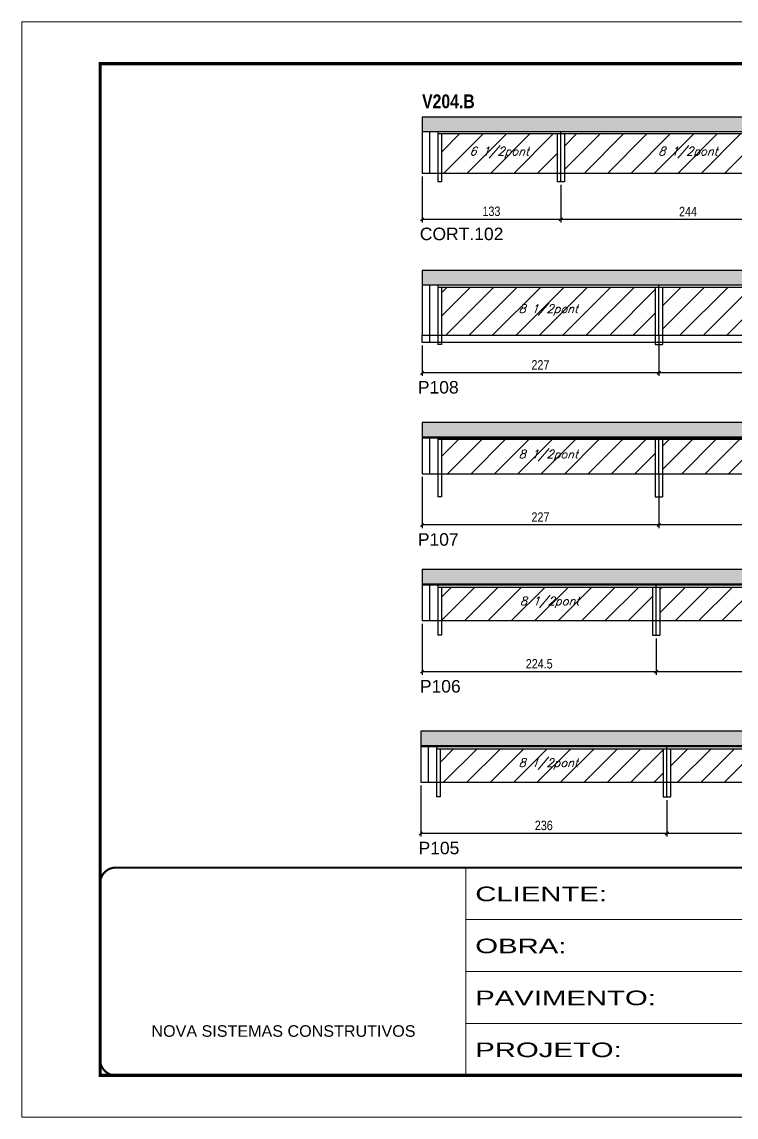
# Model space of a CAD drawing. Extents: x 2603 to 22413, y 1253 to 30260.
# Drawn here: x 2603 to 3288, y 26522 to 27572 of the extents above; entities that cross this region are included whole.
import ezdxf

# ---------------------------------------------------------------- set-up
doc = ezdxf.new("R2010")
doc.units = 0
doc.linetypes.add('CONTINUO', pattern=[0])
doc.linetypes.add('DASHED', pattern=[0.75, 0.5, -0.25])
for name, color, linetype in [('5', 5, 'Continuous'), ('COTA', 241, 'Continuous'), ('NOMENCLATURA', 7, 'Continuous'), ('Painéis', 200, 'Continuous'), ('SARR_2.2x7', 40, 'Continuous'), ('SARR_3.5x7', 81, 'Continuous'), ('texto', 7, 'Continuous')]:
    doc.layers.add(name, color=color, linetype=linetype)
for name, color, linetype, lineweight in [('Folhas', 255, 'Continuous', 9), ('Hachura', 251, 'Continuous', 9), ('SARRAFO DE PRESSAO', 251, 'DASHED', 9)]:
    doc.layers.add(name, color=color, linetype=linetype, lineweight=lineweight)
doc.styles.add('ARIAL', font='arial.ttf')
doc.styles.add('COTA TECNICA-50', font='techl___.ttf', dxfattribs={"height": 9})
doc.styles.add('Romans', font='romans.shx')
doc.styles.get("Standard").update_dxf_attribs({"font": 'arial.ttf'})
doc.styles.add('TECNICA', font='techb___.ttf', dxfattribs={"height": 10})
doc.styles.add('Tecnologia', font='')
doc.styles.get('Tecnologia').set_extended_font_data('Forgotten Futurist')
doc.dimstyles.new('COTA PAINEL-50', dxfattribs={"dimtxt": 9, "dimasz": 3, "dimexe": 3, "dimexo": 3, "dimgap": 3, "dimtad": 1, "dimdec": 1, "dimzin": 12, "dimdsep": 46, "dimtxsty": 'COTA TECNICA-50', "dimblk1": 'OBLIQUE', "dimblk2": 'OBLIQUE', "dimsah": 1, "dimcen": 0.9, "dimclrd": 4, "dimclre": 4, "dimclrt": 240, "dimadec": 1, "dimazin": 3, "dimtfac": 1, "dimtdec": 1, "dimtmove": 0, "dimatfit": 3, "dimfxl": 1, "dimtolj": 1, "dimtzin": 12, "dimarcsym": 0})

# ---------------------------------------------------------------- blocks, each defined once
blk = doc.blocks.new('9999999999')
at = {"color": 30, "linetype": 'CONTINUO'}
for p, q in [((98564.6, 34230.2), (98564.6, 34429.4)), ((98564.6, 34379.6), (99584, 34379.6)), ((98564.6, 34329.8), (99488, 34329.8)), ((98564.6, 34280), (99488, 34280))]:
    blk.add_line(p, q, dxfattribs=at)
at = {"color": 30, "linetype": 'CONTINUO', "const_width": 2}
blk.add_lwpolyline([(99584, 34230.2), (99584, 34414.4, 0.414214), (99569, 34429.4), (98229, 34429.4, 0.414214), (98214, 34414.4), (98214, 34245.2, 0.414214), (98229, 34230.2), (99584, 34230.2)], format="xyb", dxfattribs=at)
at = {"layer": 'Folhas'}
blk.add_lwpolyline([(98139, 34190.2), (99624, 34190.2), (99624, 35240.2), (98139, 35240.2)], close=True, dxfattribs=at)
at = {"layer": 'Folhas', "color": 30, "const_width": 3}
blk.add_lwpolyline([(98214, 34230.2), (99584, 34230.2), (99584, 35200.2), (98214, 35200.2)], close=True, dxfattribs=at)
at = {"color": 7, "linetype": 'Continuous', "ltscale": 5, "style": 'ARIAL'}
blk.add_text('NOVA SISTEMAS CONSTRUTIVOS', height=11.059, dxfattribs=at).set_placement((98263.2, 34267.2))
at = {"layer": 'Folhas', "color": 7, "style": 'Tecnologia', "width": 1.5}
for s, p in [('CLIENTE:', (98573.7, 34397.2)), ('OBRA:', (98573.7, 34347.3)), ('PAVIMENTO:', (98573.7, 34297.5)), ('PROJETO:', (98573.7, 34247.7))]:
    blk.add_text(s, height=14, dxfattribs=at).set_placement(p)
blk = doc.blocks.new('_Oblique')
at = {"color": 0, "linetype": 'ByBlock', "lineweight": -2}
blk.add_line((-0.5, -0.5), (0.5, 0.5), dxfattribs=at)
blk = doc.blocks.new('*D577')
at = {"layer": 'COTA', "color": 4, "linetype": 'ByBlock', "lineweight": -2, "transparency": 16777216}
for p, q in [((3119.7, 27415.8), (3119.7, 27379.7)), ((3363.7, 27415.8), (3363.7, 27379.7)), ((3363.7, 27382.7), (3119.7, 27382.7))]:
    blk.add_line(p, q, dxfattribs=at)
at = {"layer": 'Defpoints', "color": 0, "linetype": 'ByBlock', "transparency": 16777216}
for p in [(3119.7, 27418.8), (3363.7, 27418.8), (3119.7, 27382.7)]:
    blk.add_point(p, dxfattribs=at)
at = {"layer": 'COTA', "color": 4, "linetype": 'ByBlock', "lineweight": -2, "transparency": 16777216, "xscale": 3, "yscale": 3, "zscale": 3, "rotation": 180}
blk.add_blockref('_Oblique', (3119.7, 27382.7), dxfattribs=at)
at = {"layer": 'COTA', "color": 4, "linetype": 'ByBlock', "lineweight": -2, "transparency": 16777216, "xscale": 3, "yscale": 3, "zscale": 3}
blk.add_blockref('_Oblique', (3363.7, 27382.7), dxfattribs=at)
at = {"layer": 'COTA', "color": 240, "linetype": 'ByBlock', "transparency": 16777216, "insert": (3241.7, 27390.2), "char_height": 9, "attachment_point": 5, "style": 'COTA TECNICA-50'}
blk.add_mtext('\\A1;244', dxfattribs=at)
blk = doc.blocks.new('*D2987')
at = {"layer": 'COTA', "color": 4, "linetype": 'ByBlock', "lineweight": -2, "transparency": 16777216}
for p, q in [((2986.7, 27423.8), (2986.7, 27379.7)), ((3119.7, 27415.8), (3119.7, 27379.7)), ((3119.7, 27382.7), (2986.7, 27382.7))]:
    blk.add_line(p, q, dxfattribs=at)
at = {"layer": 'Defpoints', "color": 0, "linetype": 'ByBlock', "transparency": 16777216}
for p in [(2986.7, 27426.8), (3119.7, 27418.8), (2986.7, 27382.7)]:
    blk.add_point(p, dxfattribs=at)
at = {"layer": 'COTA', "color": 4, "linetype": 'ByBlock', "lineweight": -2, "transparency": 16777216, "xscale": 3, "yscale": 3, "zscale": 3, "rotation": 180}
blk.add_blockref('_Oblique', (2986.7, 27382.7), dxfattribs=at)
at = {"layer": 'COTA', "color": 4, "linetype": 'ByBlock', "lineweight": -2, "transparency": 16777216, "xscale": 3, "yscale": 3, "zscale": 3}
blk.add_blockref('_Oblique', (3119.7, 27382.7), dxfattribs=at)
at = {"layer": 'COTA', "color": 240, "linetype": 'ByBlock', "transparency": 16777216, "insert": (3053.2, 27390.4), "char_height": 9, "attachment_point": 5, "style": 'COTA TECNICA-50'}
blk.add_mtext('\\A1;133', dxfattribs=at)
blk = doc.blocks.new('*D578')
at = {"layer": 'COTA', "color": 4, "linetype": 'ByBlock', "lineweight": -2, "transparency": 16777216}
for p, q in [((3213.7, 27268.7), (3213.7, 27232.6)), ((3457.7, 27268.7), (3457.7, 27232.6)), ((3457.7, 27235.6), (3213.7, 27235.6))]:
    blk.add_line(p, q, dxfattribs=at)
at = {"layer": 'Defpoints', "color": 0, "linetype": 'ByBlock', "transparency": 16777216}
for p in [(3213.7, 27271.7), (3457.7, 27271.7), (3213.7, 27235.6)]:
    blk.add_point(p, dxfattribs=at)
at = {"layer": 'COTA', "color": 4, "linetype": 'ByBlock', "lineweight": -2, "transparency": 16777216, "xscale": 3, "yscale": 3, "zscale": 3, "rotation": 180}
blk.add_blockref('_Oblique', (3213.7, 27235.6), dxfattribs=at)
at = {"layer": 'COTA', "color": 4, "linetype": 'ByBlock', "lineweight": -2, "transparency": 16777216, "xscale": 3, "yscale": 3, "zscale": 3}
blk.add_blockref('_Oblique', (3457.7, 27235.6), dxfattribs=at)
at = {"layer": 'COTA', "color": 240, "linetype": 'ByBlock', "transparency": 16777216, "insert": (3335.7, 27243.2), "char_height": 9, "attachment_point": 5, "style": 'COTA TECNICA-50'}
blk.add_mtext('\\A1;244', dxfattribs=at)
blk = doc.blocks.new('*D2992')
at = {"layer": 'COTA', "color": 4, "linetype": 'ByBlock', "lineweight": -2, "transparency": 16777216}
for p, q in [((3213.7, 27268.7), (3213.7, 27232.6)), ((2986.7, 27261.7), (2986.7, 27232.6)), ((3213.7, 27235.6), (2986.7, 27235.6))]:
    blk.add_line(p, q, dxfattribs=at)
at = {"layer": 'Defpoints', "color": 0, "linetype": 'ByBlock', "transparency": 16777216}
for p in [(3213.7, 27271.7), (2986.7, 27264.7), (2986.7, 27235.6)]:
    blk.add_point(p, dxfattribs=at)
at = {"layer": 'COTA', "color": 4, "linetype": 'ByBlock', "lineweight": -2, "transparency": 16777216, "xscale": 3, "yscale": 3, "zscale": 3, "rotation": 180}
blk.add_blockref('_Oblique', (2986.7, 27235.6), dxfattribs=at)
at = {"layer": 'COTA', "color": 4, "linetype": 'ByBlock', "lineweight": -2, "transparency": 16777216, "xscale": 3, "yscale": 3, "zscale": 3}
blk.add_blockref('_Oblique', (3213.7, 27235.6), dxfattribs=at)
at = {"layer": 'COTA', "color": 240, "linetype": 'ByBlock', "transparency": 16777216, "insert": (3100.2, 27243.2), "char_height": 9, "attachment_point": 5, "style": 'COTA TECNICA-50'}
blk.add_mtext('\\A1;227', dxfattribs=at)
blk = doc.blocks.new('*D579')
at = {"layer": 'COTA', "color": 4, "linetype": 'ByBlock', "lineweight": -2, "transparency": 16777216}
for p, q in [((3211.2, 26981), (3211.2, 26946)), ((3455.2, 26981), (3455.2, 26946)), ((3455.2, 26949), (3211.2, 26949))]:
    blk.add_line(p, q, dxfattribs=at)
at = {"layer": 'Defpoints', "color": 0, "linetype": 'ByBlock', "transparency": 16777216}
for p in [(3211.2, 26984), (3455.2, 26984), (3211.2, 26949)]:
    blk.add_point(p, dxfattribs=at)
at = {"layer": 'COTA', "color": 4, "linetype": 'ByBlock', "lineweight": -2, "transparency": 16777216, "xscale": 3, "yscale": 3, "zscale": 3, "rotation": 180}
blk.add_blockref('_Oblique', (3211.2, 26949), dxfattribs=at)
at = {"layer": 'COTA', "color": 4, "linetype": 'ByBlock', "lineweight": -2, "transparency": 16777216, "xscale": 3, "yscale": 3, "zscale": 3}
blk.add_blockref('_Oblique', (3455.2, 26949), dxfattribs=at)
at = {"layer": 'COTA', "color": 240, "linetype": 'ByBlock', "transparency": 16777216, "insert": (3333.2, 26956.5), "char_height": 9, "attachment_point": 5, "style": 'COTA TECNICA-50'}
blk.add_mtext('\\A1;244', dxfattribs=at)
blk = doc.blocks.new('*D2997')
at = {"layer": 'COTA', "color": 4, "linetype": 'ByBlock', "lineweight": -2, "transparency": 16777216}
for p, q in [((2986.7, 26995), (2986.7, 26946)), ((3211.2, 26981), (3211.2, 26946)), ((3211.2, 26949), (2986.7, 26949))]:
    blk.add_line(p, q, dxfattribs=at)
at = {"layer": 'Defpoints', "color": 0, "linetype": 'ByBlock', "transparency": 16777216}
for p in [(2986.7, 26998), (3211.2, 26984), (2986.7, 26949)]:
    blk.add_point(p, dxfattribs=at)
at = {"layer": 'COTA', "color": 4, "linetype": 'ByBlock', "lineweight": -2, "transparency": 16777216, "xscale": 3, "yscale": 3, "zscale": 3, "rotation": 180}
blk.add_blockref('_Oblique', (2986.7, 26949), dxfattribs=at)
at = {"layer": 'COTA', "color": 4, "linetype": 'ByBlock', "lineweight": -2, "transparency": 16777216, "xscale": 3, "yscale": 3, "zscale": 3}
blk.add_blockref('_Oblique', (3211.2, 26949), dxfattribs=at)
at = {"layer": 'COTA', "color": 240, "linetype": 'ByBlock', "transparency": 16777216, "insert": (3099, 26956.6), "char_height": 9, "attachment_point": 5, "style": 'COTA TECNICA-50'}
blk.add_mtext('\\A1;224.5', dxfattribs=at)
blk = doc.blocks.new('*D611')
at = {"layer": 'COTA', "color": 4, "linetype": 'ByBlock', "lineweight": -2, "transparency": 16777216}
for p, q in [((3213.7, 27135.8), (3213.7, 27086.7)), ((3457.7, 27135.8), (3457.7, 27086.7)), ((3457.7, 27089.7), (3213.7, 27089.7))]:
    blk.add_line(p, q, dxfattribs=at)
at = {"layer": 'Defpoints', "color": 0, "linetype": 'ByBlock', "transparency": 16777216}
for p in [(3213.7, 27138.8), (3457.7, 27138.8), (3213.7, 27089.7)]:
    blk.add_point(p, dxfattribs=at)
at = {"layer": 'COTA', "color": 4, "linetype": 'ByBlock', "lineweight": -2, "transparency": 16777216, "xscale": 3, "yscale": 3, "zscale": 3, "rotation": 180}
blk.add_blockref('_Oblique', (3213.7, 27089.7), dxfattribs=at)
at = {"layer": 'COTA', "color": 4, "linetype": 'ByBlock', "lineweight": -2, "transparency": 16777216, "xscale": 3, "yscale": 3, "zscale": 3}
blk.add_blockref('_Oblique', (3457.7, 27089.7), dxfattribs=at)
at = {"layer": 'COTA', "color": 240, "linetype": 'ByBlock', "transparency": 16777216, "insert": (3335.7, 27097.3), "char_height": 9, "attachment_point": 5, "style": 'COTA TECNICA-50'}
blk.add_mtext('\\A1;244', dxfattribs=at)
blk = doc.blocks.new('*D3054')
at = {"layer": 'COTA', "color": 4, "linetype": 'ByBlock', "lineweight": -2, "transparency": 16777216}
for p, q in [((2986.7, 27135.8), (2986.7, 27086.7)), ((3213.7, 27135.8), (3213.7, 27086.7)), ((3213.7, 27089.7), (2986.7, 27089.7))]:
    blk.add_line(p, q, dxfattribs=at)
at = {"layer": 'Defpoints', "color": 0, "linetype": 'ByBlock', "transparency": 16777216}
for p in [(2986.7, 27138.8), (3213.7, 27138.8), (2986.7, 27089.7)]:
    blk.add_point(p, dxfattribs=at)
at = {"layer": 'COTA', "color": 4, "linetype": 'ByBlock', "lineweight": -2, "transparency": 16777216, "xscale": 3, "yscale": 3, "zscale": 3, "rotation": 180}
blk.add_blockref('_Oblique', (2986.7, 27089.7), dxfattribs=at)
at = {"layer": 'COTA', "color": 4, "linetype": 'ByBlock', "lineweight": -2, "transparency": 16777216, "xscale": 3, "yscale": 3, "zscale": 3}
blk.add_blockref('_Oblique', (3213.7, 27089.7), dxfattribs=at)
at = {"layer": 'COTA', "color": 240, "linetype": 'ByBlock', "transparency": 16777216, "insert": (3100.2, 27097.3), "char_height": 9, "attachment_point": 5, "style": 'COTA TECNICA-50'}
blk.add_mtext('\\A1;227', dxfattribs=at)
blk = doc.blocks.new('*D568')
at = {"layer": 'COTA', "color": 4, "linetype": 'ByBlock', "lineweight": -2, "transparency": 16777216}
for p, q in [((3221.4, 26826), (3221.4, 26790.9)), ((3465.4, 26826), (3465.4, 26790.9)), ((3465.4, 26793.9), (3221.4, 26793.9))]:
    blk.add_line(p, q, dxfattribs=at)
at = {"layer": 'Defpoints', "color": 0, "linetype": 'ByBlock', "transparency": 16777216}
for p in [(3221.4, 26829), (3465.4, 26829), (3221.4, 26793.9)]:
    blk.add_point(p, dxfattribs=at)
at = {"layer": 'COTA', "color": 4, "linetype": 'ByBlock', "lineweight": -2, "transparency": 16777216, "xscale": 3, "yscale": 3, "zscale": 3, "rotation": 180}
blk.add_blockref('_Oblique', (3221.4, 26793.9), dxfattribs=at)
at = {"layer": 'COTA', "color": 4, "linetype": 'ByBlock', "lineweight": -2, "transparency": 16777216, "xscale": 3, "yscale": 3, "zscale": 3}
blk.add_blockref('_Oblique', (3465.4, 26793.9), dxfattribs=at)
at = {"layer": 'COTA', "color": 240, "linetype": 'ByBlock', "transparency": 16777216, "insert": (3343.4, 26801.5), "char_height": 9, "attachment_point": 5, "style": 'COTA TECNICA-50'}
blk.add_mtext('\\A1;244', dxfattribs=at)
blk = doc.blocks.new('*D2975')
at = {"layer": 'COTA', "color": 4, "linetype": 'ByBlock', "lineweight": -2, "transparency": 16777216}
for p, q in [((2985.4, 26840), (2985.4, 26790.9)), ((3221.4, 26826), (3221.4, 26790.9)), ((3221.4, 26793.9), (2985.4, 26793.9))]:
    blk.add_line(p, q, dxfattribs=at)
at = {"layer": 'Defpoints', "color": 0, "linetype": 'ByBlock', "transparency": 16777216}
for p in [(2985.4, 26843), (3221.4, 26829), (2985.4, 26793.9)]:
    blk.add_point(p, dxfattribs=at)
at = {"layer": 'COTA', "color": 4, "linetype": 'ByBlock', "lineweight": -2, "transparency": 16777216, "xscale": 3, "yscale": 3, "zscale": 3, "rotation": 180}
blk.add_blockref('_Oblique', (2985.4, 26793.9), dxfattribs=at)
at = {"layer": 'COTA', "color": 4, "linetype": 'ByBlock', "lineweight": -2, "transparency": 16777216, "xscale": 3, "yscale": 3, "zscale": 3}
blk.add_blockref('_Oblique', (3221.4, 26793.9), dxfattribs=at)
at = {"layer": 'COTA', "color": 240, "linetype": 'ByBlock', "transparency": 16777216, "insert": (3103.4, 26801.6), "char_height": 9, "attachment_point": 5, "style": 'COTA TECNICA-50'}
blk.add_mtext('\\A1;236', dxfattribs=at)

msp = doc.modelspace()

# ---------------------------------------------------------------- hatches: boundary and pattern name
at = {"layer": 'COTA', "linetype": 'ByBlock'}
h = msp.add_hatch(dxfattribs=at)
h.set_pattern_fill('AR-CONC', color=256, scale=0.03)
h.set_pattern_definition([(50, (-129805.866, -5171.2233), (5.46554007, -0.47817257), [0.5715, -6.2865]), (355, (-129805.866, -5171.2233), (-1.05730264, 5.73170536), [0.4572, -5.02921753]), (100.4514447, (-129805.4107, -5171.263), (4.40823741, 5.25353256), [0.48570026, -5.34270734]), (46.1842, (-129805.866, -5169.699), (8.13237123, -1.26126984), [0.85725, -9.42975]), (96.6355576, (-129805.1885, -5169.8044), (7.122124, 7.42278374), [0.7285507, -8.01406824]), (351.184151, (-129805.866, -5169.699), (7.122124, 7.42278374), [0.685799, -7.54379196]), (21, (-129805.104, -5170.0803), (4.54843174, -3.06795595), [0.5715, -6.2865]), (326, (-129805.104, -5170.0803), (1.85406085, 5.52563898), [0.4572, -5.0292]), (71.451445, (-129804.725, -5170.336), (6.40249258, 2.45768307), [0.48570026, -5.34269813]), (37.5, (-129805.8662, -5171.2233), (0.092658098, 2.536651166), [0, -4.96824, 0, -5.1054, 0, -5.04825]), (7.5, (-129805.8662, -5171.2233), (2.004589875, 3.005417245), [0, -2.91084, 0, -4.85394, 0, -1.92405]), (327.5, (-129807.5654, -5171.2233), (4.067717855, -0.17186232), [0, -1.905, 0, -5.9436, 0, -7.8867]), (317.5, (-129808.3274, -5171.2233), (4.44387544, 0.76279473), [0, -2.4765, 0, -3.94716, 0, -5.6007])])
h.paths.add_polyline_path([(2986.71, 27480.76), (2986.71, 27466.76), (3607.71, 27466.76), (3607.71, 27480.76)])
h = msp.add_hatch(dxfattribs=at)
h.set_pattern_fill('AR-CONC', color=256, scale=0.03)
h.set_pattern_definition([(50, (-129711.866, -5318.2514), (5.46554007, -0.47817257), [0.5715, -6.2865]), (355, (-129711.866, -5318.2514), (-1.05730264, 5.73170536), [0.4572, -5.02921753]), (100.4514447, (-129711.4107, -5318.291), (4.40823741, 5.25353256), [0.48570026, -5.34270734]), (46.1842, (-129711.866, -5316.7274), (8.13237123, -1.26126984), [0.85725, -9.42975]), (96.6355576, (-129711.1885, -5316.8325), (7.122124, 7.42278374), [0.7285507, -8.01406824]), (351.184151, (-129711.866, -5316.727), (7.122124, 7.42278374), [0.685799, -7.54379196]), (21, (-129711.104, -5317.1084), (4.54843174, -3.06795595), [0.5715, -6.2865]), (326, (-129711.104, -5317.1084), (1.85406085, 5.52563898), [0.4572, -5.0292]), (71.451445, (-129710.725, -5317.364), (6.40249258, 2.45768307), [0.48570026, -5.34269813]), (37.5, (-129711.8662, -5318.2514), (0.092658098, 2.536651166), [0, -4.96824, 0, -5.1054, 0, -5.04825]), (7.5, (-129711.8662, -5318.2514), (2.004589875, 3.005417245), [0, -2.91084, 0, -4.85394, 0, -1.92405]), (327.5, (-129713.5654, -5318.2514), (4.067717855, -0.17186232), [0, -1.905, 0, -5.9436, 0, -7.8867]), (317.5, (-129714.3274, -5318.2514), (4.44387544, 0.76279473), [0, -2.4765, 0, -3.94716, 0, -5.6007])])
h.paths.add_polyline_path([(2986.71, 27333.73), (2986.71, 27319.73), (3701.71, 27319.73), (3701.71, 27333.73)])
h = msp.add_hatch(dxfattribs=at)
h.set_pattern_fill('AR-CONC', color=256, scale=0.03)
h.set_pattern_definition([(50, (-129711.866, -5464.169), (5.46554007, -0.47817257), [0.5715, -6.2865]), (355, (-129711.866, -5464.169), (-1.05730264, 5.73170536), [0.4572, -5.02921753]), (100.4514447, (-129711.4107, -5464.209), (4.40823741, 5.25353256), [0.48570026, -5.34270734]), (46.1842, (-129711.866, -5462.645), (8.13237123, -1.26126984), [0.85725, -9.42975]), (96.6355576, (-129711.1885, -5462.75), (7.122124, 7.42278374), [0.7285507, -8.01406824]), (351.184151, (-129711.866, -5462.645), (7.122124, 7.42278374), [0.685799, -7.54379196]), (21, (-129711.104, -5463.026), (4.54843174, -3.06795595), [0.5715, -6.2865]), (326, (-129711.104, -5463.026), (1.85406085, 5.52563898), [0.4572, -5.0292]), (71.451445, (-129710.725, -5463.2817), (6.40249258, 2.45768307), [0.48570026, -5.34269813]), (37.5, (-129711.8662, -5464.169), (0.092658098, 2.536651166), [0, -4.96824, 0, -5.1054, 0, -5.04825]), (7.5, (-129711.8662, -5464.169), (2.004589875, 3.005417245), [0, -2.91084, 0, -4.85394, 0, -1.92405]), (327.5, (-129713.5654, -5464.169), (4.067717855, -0.17186232), [0, -1.905, 0, -5.9436, 0, -7.8867]), (317.5, (-129714.3274, -5464.169), (4.44387544, 0.76279473), [0, -2.4765, 0, -3.94716, 0, -5.6007])])
h.paths.add_polyline_path([(2986.71, 27187.81), (2986.71, 27173.81), (3701.71, 27173.81), (3701.71, 27187.81)])
h = msp.add_hatch(dxfattribs=at)
h.set_pattern_fill('AR-CONC', color=256, scale=0.03)
h.set_pattern_definition([(50, (-129714.366, -5604.9416), (5.46554007, -0.47817257), [0.5715, -6.2865]), (355, (-129714.366, -5604.9416), (-1.05730264, 5.73170536), [0.4572, -5.02921753]), (100.4514447, (-129713.9107, -5604.9815), (4.40823741, 5.25353256), [0.48570026, -5.34270734]), (46.1842, (-129714.366, -5603.4176), (8.13237123, -1.26126984), [0.85725, -9.42975]), (96.6355576, (-129713.6885, -5603.523), (7.122124, 7.42278374), [0.7285507, -8.01406824]), (351.184151, (-129714.366, -5603.418), (7.122124, 7.42278374), [0.685799, -7.54379196]), (21, (-129713.604, -5603.7986), (4.54843174, -3.06795595), [0.5715, -6.2865]), (326, (-129713.604, -5603.7986), (1.85406085, 5.52563898), [0.4572, -5.0292]), (71.451445, (-129713.225, -5604.0543), (6.40249258, 2.45768307), [0.48570026, -5.34269813]), (37.5, (-129714.3662, -5604.9416), (0.092658098, 2.536651166), [0, -4.96824, 0, -5.1054, 0, -5.04825]), (7.5, (-129714.3662, -5604.9416), (2.004589875, 3.005417245), [0, -2.91084, 0, -4.85394, 0, -1.92405]), (327.5, (-129716.0654, -5604.9416), (4.067717855, -0.17186232), [0, -1.905, 0, -5.9436, 0, -7.8867]), (317.5, (-129716.8274, -5604.9416), (4.44387544, 0.76279473), [0, -2.4765, 0, -3.94716, 0, -5.6007])])
h.paths.add_polyline_path([(2986.71, 27047.04), (2986.71, 27033.04), (3699.21, 27033.04), (3699.21, 27047.04)])
h = msp.add_hatch(dxfattribs=at)
h.set_pattern_fill('AR-CONC', color=256, scale=0.03)
h.set_pattern_definition([(50, (-129704.1383, -5759.9897), (5.46554007, -0.47817257), [0.5715, -6.2865]), (355, (-129704.1383, -5759.99), (-1.05730264, 5.73170536), [0.4572, -5.02921753]), (100.4514447, (-129703.683, -5760.0296), (4.40823741, 5.25353256), [0.48570026, -5.34270734]), (46.1842, (-129704.138, -5758.466), (8.13237123, -1.26126984), [0.85725, -9.42975]), (96.6355576, (-129703.4606, -5758.571), (7.122124, 7.42278374), [0.7285507, -8.01406824]), (351.184151, (-129704.138, -5758.466), (7.122124, 7.42278374), [0.685799, -7.54379196]), (21, (-129703.3763, -5758.8467), (4.54843174, -3.06795595), [0.5715, -6.2865]), (326, (-129703.3763, -5758.847), (1.85406085, 5.52563898), [0.4572, -5.0292]), (71.451445, (-129702.997, -5759.1024), (6.40249258, 2.45768307), [0.48570026, -5.34269813]), (37.5, (-129704.1383, -5759.9897), (0.092658098, 2.536651166), [0, -4.96824, 0, -5.1054, 0, -5.04825]), (7.5, (-129704.1383, -5759.9897), (2.004589875, 3.005417245), [0, -2.91084, 0, -4.85394, 0, -1.92405]), (327.5, (-129705.8376, -5759.9897), (4.067717855, -0.17186232), [0, -1.905, 0, -5.9436, 0, -7.8867]), (317.5, (-129706.5996, -5759.9897), (4.44387544, 0.76279473), [0, -2.4765, 0, -3.94716, 0, -5.6007])])
h.paths.add_polyline_path([(2985.43, 26891.99), (2985.43, 26877.99), (3709.43, 26877.99), (3709.43, 26891.99)])
at = {"layer": 'Hachura', "linetype": 'ByBlock'}
h = msp.add_hatch(dxfattribs=at)
h.set_pattern_fill('ANSI31', color=256, scale=5)
h.set_pattern_definition([(45, (-126418.031, -5371.03), (-11.2253202, 11.2253202), [])])
h.paths.add_polyline_path([(3116.21, 27426.76), (3116.21, 27464.56), (3005.21, 27464.56), (3005.21, 27426.76)])
h.paths.add_polyline_path([(3360.21, 27426.76), (3360.21, 27464.56), (3123.21, 27464.56), (3123.21, 27426.76)])
h.paths.add_polyline_path([(3589.21, 27426.76), (3589.21, 27464.56), (3367.21, 27464.56), (3367.21, 27426.76)])
h.paths.add_polyline_path([(3683.21, 27271.73), (3683.21, 27317.53), (3461.21, 27317.53), (3461.21, 27271.73)])
h.paths.add_polyline_path([(3454.21, 27271.73), (3454.21, 27317.53), (3217.21, 27317.53), (3217.21, 27271.73)])
h.paths.add_polyline_path([(3005.21, 27317.53), (3005.21, 27271.73), (3210.21, 27271.73), (3210.21, 27317.53)])
h.paths.add_polyline_path([(3210.21, 27138.81), (3210.21, 27171.61), (3005.21, 27171.61), (3005.21, 27138.81)])
h.paths.add_polyline_path([(3454.21, 27138.81), (3454.21, 27171.61), (3217.21, 27171.61), (3217.21, 27138.81)])
h.paths.add_polyline_path([(3461.21, 27171.61), (3461.21, 27138.81), (3683.21, 27138.81), (3683.21, 27171.61)])
h.paths.add_polyline_path([(3680.71, 26998.04), (3680.71, 27029.84), (3458.71, 27029.84), (3458.71, 26998.04)])
h.paths.add_polyline_path([(3451.71, 27029.84), (3214.71, 27029.84), (3214.71, 26998.04), (3451.71, 26998.04)])
h.paths.add_polyline_path([(3005.21, 27029.84), (3005.21, 26998.04), (3207.71, 26998.04), (3207.71, 27029.84)])
h.paths.add_polyline_path([(3003.93, 26874.79), (3003.93, 26842.99), (3217.93, 26842.99), (3217.93, 26874.79)])
h.paths.add_polyline_path([(3461.93, 26842.99), (3461.93, 26874.79), (3224.93, 26874.79), (3224.93, 26842.99)])
h.paths.add_polyline_path([(3468.93, 26874.79), (3468.93, 26842.99), (3690.93, 26842.99), (3690.93, 26874.79)])

# ---------------------------------------------------------------- linework, layer by layer
at = {"layer": 'COTA', "linetype": 'ByBlock'}
for p, q in [((3607.71, 27480.76), (2986.71, 27480.76)), ((2986.71, 27480.76), (2986.71, 27466.76)), ((3005.21, 27418.76), (3001.71, 27418.76)), ((3123.21, 27418.76), (3116.21, 27418.76)), ((3701.71, 27333.73), (2986.71, 27333.73)), ((2986.71, 27333.73), (2986.71, 27319.73)), ((3213.71, 27271.73), (3213.71, 27262.73)), ((3005.21, 27262.73), (3001.71, 27262.73)), ((3210.21, 27262.73), (3217.21, 27262.73)), ((3701.71, 27187.81), (2986.71, 27187.81)), ((2986.71, 27187.81), (2986.71, 27173.81)), ((3213.71, 27138.81), (3213.71, 27116.81)), ((3005.21, 27116.81), (3001.71, 27116.81)), ((3210.21, 27116.81), (3217.21, 27116.81)), ((3699.21, 27047.04), (2986.71, 27047.04)), ((2986.71, 27047.04), (2986.71, 27033.04)), ((3005.21, 26984.04), (3001.71, 26984.04)), ((3207.71, 26984.04), (3214.71, 26984.04)), ((3709.43, 26891.99), (2985.43, 26891.99)), ((2985.43, 26891.99), (2985.43, 26877.99)), ((3003.93, 26828.99), (3000.43, 26828.99)), ((3217.93, 26828.99), (3224.93, 26828.99))]:
    msp.add_line(p, q, dxfattribs=at)
at = {"layer": 'Painéis', "linetype": 'Continuous'}
for p, q in [((2986.71, 27466.76), (2986.71, 27426.76)), ((3607.71, 27466.76), (2986.71, 27466.76)), ((3119.71, 27418.76), (3119.71, 27466.76)), ((3607.71, 27426.76), (2986.71, 27426.76)), ((2986.71, 27319.73), (2986.71, 27271.73)), ((3701.71, 27319.73), (2986.71, 27319.73)), ((3213.71, 27271.73), (3213.71, 27319.73)), ((2986.71, 27271.73), (3701.71, 27271.73)), ((2986.71, 27173.81), (2986.71, 27138.81)), ((3701.71, 27173.81), (2986.71, 27173.81)), ((3701.71, 27172.81), (2986.71, 27172.81)), ((3213.71, 27138.81), (3213.71, 27173.81)), ((2986.71, 27138.81), (3701.71, 27138.81)), ((2986.71, 27033.04), (2986.71, 26998.04)), ((3699.21, 27033.04), (2986.71, 27033.04)), ((3699.21, 27032.04), (2986.71, 27032.04)), ((3211.21, 26984.04), (3211.21, 27033.04)), ((2986.71, 26998.04), (3699.21, 26998.04)), ((2985.43, 26877.99), (2985.43, 26842.99)), ((3709.43, 26877.99), (2985.43, 26877.99)), ((3709.43, 26876.99), (2985.43, 26876.99)), ((3221.43, 26828.99), (3221.43, 26877.99)), ((2985.43, 26842.99), (3709.43, 26842.99))]:
    msp.add_line(p, q, dxfattribs=at)
msp.add_lwpolyline([(2986.71, 27271.73), (3701.71, 27271.73), (3701.71, 27264.73), (2986.71, 27264.73)], close=True, dxfattribs=at)
at = {"layer": 'SARR_2.2x7', "linetype": 'Continuous'}
for p, q in [((2993.71, 27466.76), (2993.71, 27426.76)), ((3119.71, 27464.56), (3001.71, 27464.56)), ((3363.71, 27464.56), (3119.71, 27464.56)), ((2993.71, 27319.73), (2993.71, 27271.73)), ((3213.71, 27317.53), (3001.71, 27317.53)), ((3457.71, 27317.53), (3213.71, 27317.53)), ((2993.71, 27271.73), (2993.71, 27264.73)), ((2993.71, 27173.81), (2993.71, 27138.81)), ((3213.71, 27171.61), (3001.71, 27171.61)), ((3457.71, 27171.61), (3213.71, 27171.61)), ((2993.71, 27033.04), (2993.71, 26998.04)), ((3211.21, 27029.84), (3001.71, 27029.84)), ((3455.21, 27029.84), (3211.21, 27029.84)), ((2992.43, 26877.99), (2992.43, 26842.99)), ((3221.43, 26874.79), (3000.43, 26874.79)), ((3465.43, 26874.79), (3221.43, 26874.79))]:
    msp.add_line(p, q, dxfattribs=at)
at = {"layer": 'SARR_3.5x7'}
for p, q in [((3001.71, 27466.76), (3001.71, 27418.76)), ((3005.21, 27464.56), (3005.21, 27418.76)), ((3116.21, 27464.56), (3116.21, 27418.76)), ((3123.21, 27464.56), (3123.21, 27418.76)), ((3001.71, 27319.73), (3001.71, 27262.73)), ((3005.21, 27317.53), (3005.21, 27262.73)), ((3210.21, 27317.53), (3210.21, 27262.73)), ((3217.21, 27317.53), (3217.21, 27262.73)), ((3001.71, 27173.81), (3001.71, 27116.81)), ((3005.21, 27171.61), (3005.21, 27116.81)), ((3210.21, 27171.61), (3210.21, 27116.81)), ((3217.21, 27171.61), (3217.21, 27116.81)), ((3001.71, 27033.04), (3001.71, 26984.04)), ((3005.21, 27029.84), (3005.21, 26984.04)), ((3207.71, 27029.84), (3207.71, 26984.04)), ((3214.71, 27029.84), (3214.71, 26984.04)), ((3000.43, 26877.99), (3000.43, 26828.99)), ((3003.93, 26874.79), (3003.93, 26828.99)), ((3217.93, 26874.79), (3217.93, 26828.99)), ((3224.93, 26874.79), (3224.93, 26828.99))]:
    msp.add_line(p, q, dxfattribs=at)

# ---------------------------------------------------------------- block references
at = {"layer": 'SARRAFO DE PRESSAO', "color": 6, "linetype": 'ByBlock'}
msp.add_blockref('9999999999', (-95536.01, -7668.18), dxfattribs=at)

# ---------------------------------------------------------------- texts
at = {"layer": '5', "linetype": 'Continuous'}
for s, rotation, p in [('CORT.102', 359.99996, (2984.55, 27362.77)), ('P108', 359.99996, (2982.62, 27215.74)), ('P107', 359.99996, (2982.62, 27069.83)), ('P106', 359.99996, (2984.55, 26929.05)), ('P105', 0.00004, (2983.28, 26774.01))]:
    msp.add_text(s, height=12, rotation=rotation, dxfattribs=at).set_placement(p)
at = {"layer": 'NOMENCLATURA', "style": 'TECNICA'}
msp.add_text('V204.B', height=13.2, dxfattribs=at).set_placement((2986.71, 27489.28))
at = {"layer": 'texto', "color": 2, "char_height": 8, "attachment_point": 5, "style": 'Romans'}
for s, insert in [('{\\Q19;\\C256;6 1/2pont}', (3060.71, 27446.76)), ('{\\Q19;\\C256;8 1/2pont}', (3241.71, 27446.76)), ('{\\Q19;\\C256;8 1/2pont}', (3107.71, 27295.73)), ('{\\Q19;\\C256;8 1/2pont}', (3107.71, 27156.31)), ('{\\Q19;\\C256;8 1/2pont}', (3108.96, 27015.54)), ('{\\Q19;\\C256;8 1/2pont}', (3107.68, 26860.49))]:
    msp.add_mtext(s, dxfattribs=dict(at, insert=insert))

# ---------------------------------------------------------------- dimensions: what is measured, and where the dimension line sits
at = {"layer": 'COTA', "linetype": 'ByBlock'}
for base, p1, p2, picture, middle in [((2986.71, 27382.67), (3119.71, 27418.76), (2986.71, 27426.76), '*D2987', (3053.21, 27390.37)), ((2986.71, 27235.64), (3213.71, 27271.73), (2986.71, 27264.73), '*D2992', (3100.21, 27243.21)), ((2986.71, 27089.72), (3213.71, 27138.81), (2986.71, 27138.81), '*D3054', (3100.21, 27097.29)), ((2986.71, 26948.95), (3211.21, 26984.04), (2986.71, 26998.04), '*D2997', (3098.96, 26956.55)), ((2985.43, 26793.9), (3221.43, 26828.99), (2985.43, 26842.99), '*D2975', (3103.43, 26801.6))]:
    dim = msp.add_linear_dim(base=base, p1=p1, p2=p2, angle=180, dimstyle='COTA PAINEL-50', override={"dimarcsym": 1}, dxfattribs=at)
    dim.commit()
    dim.dimension.update_dxf_attribs({"geometry": picture, "text_midpoint": middle})
for base, p1, p2, picture, middle in [((3119.71, 27382.67), (3363.71, 27418.76), (3119.71, 27418.76), '*D577', (3241.71, 27390.24)), ((3213.71, 27235.64), (3457.71, 27271.73), (3213.71, 27271.73), '*D578', (3335.71, 27243.21)), ((3213.71, 27089.72), (3457.71, 27138.81), (3213.71, 27138.81), '*D611', (3335.71, 27097.29)), ((3211.21, 26948.95), (3455.21, 26984.04), (3211.21, 26984.04), '*D579', (3333.21, 26956.52)), ((3221.43, 26793.9), (3465.43, 26828.99), (3221.43, 26828.99), '*D568', (3343.43, 26801.47))]:
    dim = msp.add_linear_dim(base=base, p1=p1, p2=p2, dimstyle='COTA PAINEL-50', override={"dimarcsym": 1}, dxfattribs=at)
    dim.commit()
    dim.dimension.update_dxf_attribs({"geometry": picture, "text_midpoint": middle})

doc.saveas('drawing.dxf')
